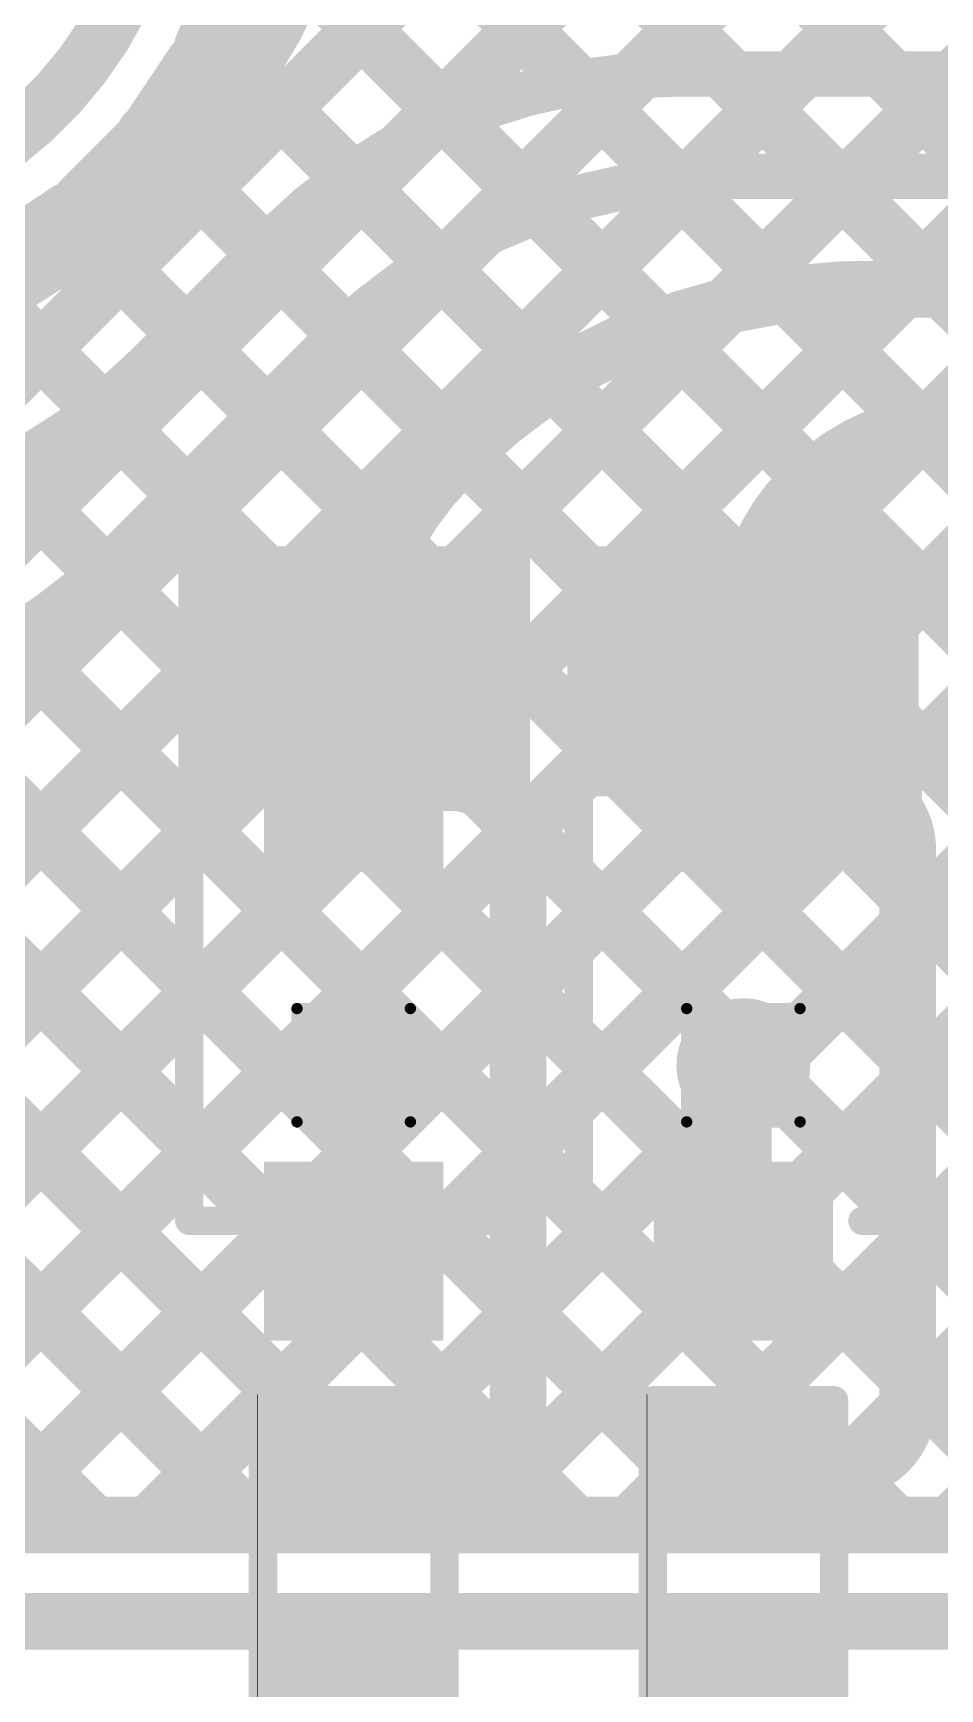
# Model space of a CAD drawing. Header units: inches. Extents: x 3 to 457, y -41 to 239.
# Drawn here: x 106.89 to 110.95, y 154.97 to 162.39 of the extents above; entities that cross this region are included whole.
import ezdxf

# ---------------------------------------------------------------- set-up
doc = ezdxf.new("R2010")
doc.units = ezdxf.units.IN
for name, color, linetype in [('Board Outline', 216, 'Continuous'), ('Bottom Layer', 5, 'Continuous'), ('Drill Drawing', 1, 'Continuous'), ('Fabrication', 76, 'Continuous'), ('Top Layer', 1, 'Continuous'), ('Top Overlay', 2, 'Continuous'), ('Top Paste', 8, 'Continuous'), ('Top Solder', 216, 'Continuous'), ('Via Holes', 16, 'Continuous')]:
    doc.layers.add(name, color=color, linetype=linetype)

# ---------------------------------------------------------------- blocks, each defined once
blk = doc.blocks.new('R___0402_221')
at = {"layer": 'Top Layer'}
for points in [[(-0.6985, -0.3175), (-0.6985, 0.3174999999999999), (-0.2413000000000001, 0.3175), (-0.2412999999999999, -0.3174999999999999)], [(0.2413000000000001, -0.3175), (0.2412999999999999, 0.3174999999999999), (0.6985, 0.3175), (0.6985, -0.3174999999999999)]]:
    blk.add_hatch(color=1, dxfattribs=at).paths.add_polyline_path(points)
at = {"layer": 'Top Paste'}
for points in [[(-0.6985, -0.3175), (-0.6985, 0.3174999999999999), (-0.2413000000000001, 0.3175), (-0.2412999999999999, -0.3174999999999999)], [(0.2413000000000001, -0.3175), (0.2412999999999999, 0.3174999999999999), (0.6985, 0.3175), (0.6985, -0.3174999999999999)]]:
    blk.add_hatch(color=8, dxfattribs=at).paths.add_polyline_path(points)
at = {"layer": 'Top Solder'}
for points in [[(-0.75350116, -0.3725011600000001), (-0.75350116, 0.3725011599999999), (-0.18629884, 0.3725011600000001), (-0.1862988399999999, -0.3725011599999999)], [(0.18629884, -0.3725011600000001), (0.1862988399999999, 0.3725011599999999), (0.75350116, 0.3725011600000001), (0.75350116, -0.3725011599999999)]]:
    blk.add_hatch(color=216, dxfattribs=at).paths.add_polyline_path(points)
at = {"layer": 'Top Overlay'}
for points, const_width in [([(0.7874, 0.4064), (-0.7874, 0.4064)], 0.127), ([(-0.7874, -0.4064), (-0.7874, 0.4064)], 0.127), ([(0.7874, -0.4064), (0.7874, 0.4064)], 0.127), ([(0.7874, -0.4064), (-0.7874, -0.4064)], 0.127), ([(0.8128, -0.4318), (-0.8128, -0.4318)], 0.0032258)]:
    blk.add_lwpolyline(points, dxfattribs=dict(at, const_width=const_width))
for points, const_width in [([(-0.8191499999999999, 0.4064, 1), (-0.7556499999999999, 0.4064, 1)], 0.0635), ([(-0.8191499999999999, 0.4064, 1), (-0.7556499999999999, 0.4064, 1)], 0.0635), ([(0.7556499999999999, 0.4064, 1), (0.8191499999999999, 0.4064, 1)], 0.0635), ([(0.7556499999999999, 0.4064, 1), (0.8191499999999999, 0.4064, 1)], 0.0635), ([(-0.8191499999999999, -0.4064, 1), (-0.7556499999999999, -0.4064, 1)], 0.0635), ([(-0.8191499999999999, -0.4064, 1), (-0.7556499999999999, -0.4064, 1)], 0.0635), ([(0.7556499999999999, -0.4064, 1), (0.8191499999999999, -0.4064, 1)], 0.0635), ([(0.7556499999999999, -0.4064, 1), (0.8191499999999999, -0.4064, 1)], 0.0635), ([(-0.81360518, -0.4318, 1), (-0.8119948199999999, -0.4318, 1)], 0.0016129), ([(0.8119948199999999, -0.4318, 1), (0.81360518, -0.4318, 1)], 0.0016129)]:
    blk.add_lwpolyline(points, format="xyb", close=True, dxfattribs=dict(at, const_width=const_width))
blk = doc.blocks.new('R___0402_222')
at = {"layer": 'Top Layer'}
for points in [[(-0.6985, -0.3175), (-0.6985, 0.3174999999999999), (-0.2413000000000001, 0.3175), (-0.2412999999999999, -0.3174999999999999)], [(0.2413000000000001, -0.3175), (0.2412999999999999, 0.3174999999999999), (0.6985, 0.3175), (0.6985, -0.3174999999999999)]]:
    blk.add_hatch(color=1, dxfattribs=at).paths.add_polyline_path(points)
at = {"layer": 'Top Paste'}
for points in [[(-0.6985, -0.3175), (-0.6985, 0.3174999999999999), (-0.2413000000000001, 0.3175), (-0.2412999999999999, -0.3174999999999999)], [(0.2413000000000001, -0.3175), (0.2412999999999999, 0.3174999999999999), (0.6985, 0.3175), (0.6985, -0.3174999999999999)]]:
    blk.add_hatch(color=8, dxfattribs=at).paths.add_polyline_path(points)
at = {"layer": 'Top Solder'}
for points in [[(-0.75350116, -0.3725011600000001), (-0.75350116, 0.3725011599999999), (-0.18629884, 0.3725011600000001), (-0.1862988399999999, -0.3725011599999999)], [(0.18629884, -0.3725011600000001), (0.1862988399999999, 0.3725011599999999), (0.75350116, 0.3725011600000001), (0.75350116, -0.3725011599999999)]]:
    blk.add_hatch(color=216, dxfattribs=at).paths.add_polyline_path(points)
at = {"layer": 'Top Overlay'}
for points, const_width in [([(0.7874, 0.4064), (-0.7874, 0.4064)], 0.127), ([(-0.7874, -0.4064), (-0.7874, 0.4064)], 0.127), ([(0.7874, -0.4064), (0.7874, 0.4064)], 0.127), ([(0.7874, -0.4064), (-0.7874, -0.4064)], 0.127), ([(0.8128, -0.4318), (-0.8128, -0.4318)], 0.0032258)]:
    blk.add_lwpolyline(points, dxfattribs=dict(at, const_width=const_width))
for points, const_width in [([(-0.8191499999999999, 0.4064, 1), (-0.7556499999999999, 0.4064, 1)], 0.0635), ([(-0.8191499999999999, 0.4064, 1), (-0.7556499999999999, 0.4064, 1)], 0.0635), ([(0.7556499999999999, 0.4064, 1), (0.8191499999999999, 0.4064, 1)], 0.0635), ([(0.7556499999999999, 0.4064, 1), (0.8191499999999999, 0.4064, 1)], 0.0635), ([(-0.8191499999999999, -0.4064, 1), (-0.7556499999999999, -0.4064, 1)], 0.0635), ([(-0.8191499999999999, -0.4064, 1), (-0.7556499999999999, -0.4064, 1)], 0.0635), ([(0.7556499999999999, -0.4064, 1), (0.8191499999999999, -0.4064, 1)], 0.0635), ([(0.7556499999999999, -0.4064, 1), (0.8191499999999999, -0.4064, 1)], 0.0635), ([(-0.81360518, -0.4318, 1), (-0.8119948199999999, -0.4318, 1)], 0.0016129), ([(0.8119948199999999, -0.4318, 1), (0.81360518, -0.4318, 1)], 0.0016129)]:
    blk.add_lwpolyline(points, format="xyb", close=True, dxfattribs=dict(at, const_width=const_width))
blk = doc.blocks.new('SOD323F_256')
at = {"layer": 'Top Layer'}
for points in [[(-1.34999984, 0.2999994), (-0.75000104, 0.2999994), (-0.75000104, -0.2999994), (-1.34999984, -0.2999994)], [(0.75000104, 0.2999994), (1.34999984, 0.2999994), (1.34999984, -0.2999994), (0.75000104, -0.2999994)]]:
    blk.add_hatch(color=1, dxfattribs=at).paths.add_polyline_path(points)
at = {"layer": 'Top Overlay'}
for points in [[(0.9884409999999999, 0.38309804), (2.1082, 0.38309804), (2.1082, 0.7894980399999999), (0.9884409999999999, 0.7894980399999999)], [(1.42241016, -0.4064), (2.10821016, -0.4064), (2.10821016, 0.4571999999999999), (1.42241016, 0.4571999999999999)], [(0.9884409999999999, -0.78530196), (2.1082, -0.78530196), (2.1082, -0.37890196), (0.9884409999999999, -0.37890196)]]:
    blk.add_hatch(color=2, dxfattribs=at).paths.add_polyline_path(points)
at = {"layer": 'Top Paste'}
for points in [[(-1.34999984, 0.2999994), (-0.75000104, 0.2999994), (-0.75000104, -0.2999994), (-1.34999984, -0.2999994)], [(0.75000104, 0.2999994), (1.34999984, 0.2999994), (1.34999984, -0.2999994), (0.75000104, -0.2999994)]]:
    blk.add_hatch(color=8, dxfattribs=at).paths.add_polyline_path(points)
at = {"layer": 'Top Solder'}
for points in [[(-1.45159984, 0.4015993999999999), (-0.64840104, 0.4015993999999999), (-0.64840104, -0.4015993999999999), (-1.45159984, -0.4015993999999999)], [(0.64840104, 0.4015993999999999), (1.45159984, 0.4015993999999999), (1.45159984, -0.4015993999999999), (0.64840104, -0.4015993999999999)]]:
    blk.add_hatch(color=216, dxfattribs=at).paths.add_polyline_path(points)
at = {"layer": 'Top Overlay', "const_width": 0.127}
for points in [[(-0.9143999999999999, 0.7366), (-0.9143999999999999, 0.5334)], [(-0.9143999999999999, 0.7366), (0.9884409999999999, 0.7366)], [(-0.9143999999999999, -0.5334), (-0.9143999999999999, -0.7366)], [(-0.9143999999999999, -0.7366), (0.9884409999999999, -0.7366)]]:
    blk.add_lwpolyline(points, dxfattribs=at)
at = {"layer": 'Top Overlay', "const_width": 0.0635}
for points in [[(-0.9461499999999999, 0.7366, 1), (-0.88265, 0.7366, 1)], [(-0.9461499999999999, 0.7366, 1), (-0.88265, 0.7366, 1)], [(0.9566909999999998, 0.7366, 1), (1.020191, 0.7366, 1)], [(-0.9461499999999999, 0.5334, 1), (-0.88265, 0.5334, 1)], [(-0.9461499999999999, -0.5334, 1), (-0.88265, -0.5334, 1)], [(-0.9461499999999999, -0.7366, 1), (-0.88265, -0.7366, 1)], [(-0.9461499999999999, -0.7366, 1), (-0.88265, -0.7366, 1)], [(0.9566909999999998, -0.7366, 1), (1.020191, -0.7366, 1)]]:
    blk.add_lwpolyline(points, format="xyb", close=True, dxfattribs=at)
blk = doc.blocks.new('SOD323F_257')
at = {"layer": 'Top Layer'}
for points in [[(-1.34999984, 0.2999994), (-0.75000104, 0.2999994), (-0.75000104, -0.2999994), (-1.34999984, -0.2999994)], [(0.75000104, 0.2999994), (1.34999984, 0.2999994), (1.34999984, -0.2999994), (0.75000104, -0.2999994)]]:
    blk.add_hatch(color=1, dxfattribs=at).paths.add_polyline_path(points)
at = {"layer": 'Top Overlay'}
for points in [[(0.98843846, 0.3789299), (2.10819746, 0.3789299), (2.10819746, 0.7853299), (0.98843846, 0.7853299)], [(1.42237206, -0.40640254), (2.10817206, -0.40640254), (2.10817206, 0.4571974599999999), (1.42237206, 0.4571974599999999)], [(0.98843846, -0.7894701), (2.10819746, -0.7894701), (2.10819746, -0.3830701), (0.98843846, -0.3830701)]]:
    blk.add_hatch(color=2, dxfattribs=at).paths.add_polyline_path(points)
at = {"layer": 'Top Paste'}
for points in [[(-1.34999984, 0.2999994), (-0.75000104, 0.2999994), (-0.75000104, -0.2999994), (-1.34999984, -0.2999994)], [(0.75000104, 0.2999994), (1.34999984, 0.2999994), (1.34999984, -0.2999994), (0.75000104, -0.2999994)]]:
    blk.add_hatch(color=8, dxfattribs=at).paths.add_polyline_path(points)
at = {"layer": 'Top Solder'}
for points in [[(-1.45159984, 0.4015993999999999), (-0.64840104, 0.4015993999999999), (-0.64840104, -0.4015993999999999), (-1.45159984, -0.4015993999999999)], [(0.64840104, 0.4015993999999999), (1.45159984, 0.4015993999999999), (1.45159984, -0.4015993999999999), (0.64840104, -0.4015993999999999)]]:
    blk.add_hatch(color=216, dxfattribs=at).paths.add_polyline_path(points)
at = {"layer": 'Top Overlay', "const_width": 0.127}
for points in [[(-0.9143999999999999, 0.7366), (-0.9143999999999999, 0.5334)], [(-0.9143999999999999, 0.7366), (0.9884409999999999, 0.7366)], [(-0.9143999999999999, -0.5334), (-0.9143999999999999, -0.7366)], [(-0.9143999999999999, -0.7366), (0.9884409999999999, -0.7366)]]:
    blk.add_lwpolyline(points, dxfattribs=at)
at = {"layer": 'Top Overlay', "const_width": 0.0635}
for points in [[(-0.9461499999999999, 0.7366, 1), (-0.88265, 0.7366, 1)], [(-0.9461499999999999, 0.7366, 1), (-0.88265, 0.7366, 1)], [(0.9566909999999998, 0.7366, 1), (1.020191, 0.7366, 1)], [(-0.9461499999999999, 0.5334, 1), (-0.88265, 0.5334, 1)], [(-0.9461499999999999, -0.5334, 1), (-0.88265, -0.5334, 1)], [(-0.9461499999999999, -0.7366, 1), (-0.88265, -0.7366, 1)], [(-0.9461499999999999, -0.7366, 1), (-0.88265, -0.7366, 1)], [(0.9566909999999998, -0.7366, 1), (1.020191, -0.7366, 1)]]:
    blk.add_lwpolyline(points, format="xyb", close=True, dxfattribs=at)

msp = doc.modelspace()

# ---------------------------------------------------------------- hatches: boundary and pattern name
at = {"layer": 'Bottom Layer'}
h = msp.add_hatch(color=5, dxfattribs=at)
edge = h.paths.add_edge_path()
edge.add_arc((108.32697664, 157.76249372), 0.2999994, 0, 360)
h = msp.add_hatch(color=5, dxfattribs=at)
edge = h.paths.add_edge_path()
edge.add_arc((110.07297264, 157.76249372), 0.2999994, 0, 360)
at = {"layer": 'Top Layer'}
h = msp.add_hatch(color=1, dxfattribs=at)
edge = h.paths.add_edge_path()
edge.add_arc((108.32697664, 157.76249372), 0.2999994, 0, 360)
h = msp.add_hatch(color=1, dxfattribs=at)
edge = h.paths.add_edge_path()
edge.add_arc((110.07297264, 157.76249372), 0.2999994, 0, 360)
at = {"layer": 'Via Holes'}
h = msp.add_hatch(color=7, dxfattribs=at)
edge = h.paths.add_edge_path()
edge.add_arc((108.32697664, 157.76249372), 0.1499997, 0, 360)
h = msp.add_hatch(color=7, dxfattribs=at)
edge = h.paths.add_edge_path()
edge.add_arc((110.07297264, 157.76249372), 0.1499997, 0, 360)

# ---------------------------------------------------------------- linework, layer by layer
at = {"layer": 'Board Outline', "const_width": 0.127}
msp.add_lwpolyline([(107.48068928, 163.34147418, -0.4142135623828077), (105.6642159, 161.5250008)], format="xyb", dxfattribs=at)
at = {"layer": 'Bottom Layer', "const_width": 0.254}
for points in [[(98.89800642, 152.94105048), (114.09700066, 168.14004472)], [(98.89800642, 152.22262926), (114.81541934, 168.14004218)], [(98.89800642, 151.50420804), (115.53384056, 168.14004218)], [(98.89800642, 150.0673656), (116.970683, 168.14004218)], [(98.89800642, 150.78578682), (116.25226178, 168.14004218)], [(104.86815958, 155.31909754), (117.68910168, 168.14003964)], [(105.96555134, 155.69806808), (118.4075229, 168.14003964)], [(106.68790448, 155.702), (119.12594412, 168.14003964)], [(107.4063257, 155.702), (119.8443628, 168.1400371)], [(107.70829868, 162.46976396), (113.37857944, 168.14004472)], [(108.12474692, 155.702), (120.56278402, 168.1400371)], [(108.84316814, 155.702), (121.10426376, 167.96309562)], [(109.56158936, 155.702), (121.10426376, 167.2446744)], [(110.28001058, 155.702), (121.10426376, 166.52625318)], [(110.9984318, 155.702), (121.10426376, 165.80783196)], [(107.89503694, 165.0280037), (117.22104064, 155.702)], [(107.8950344, 164.30958502), (116.50261942, 155.702)], [(107.8950344, 163.5911638), (115.7841982, 155.702)], [(107.84628164, 162.92149534), (115.06577698, 155.702)], [(107.64901, 162.32662988), (107.78527846, 162.65561068)], [(107.67061016, 162.37877862), (114.34738878, 155.702)], [(107.41288652, 161.95891154), (107.6107195, 162.25498918)], [(107.1095648, 161.64433), (107.361355, 161.8961202)], [(107.39247254, 161.93849756), (113.62896756, 155.702)], [(106.75069582, 161.3949655), (107.04677346, 161.59279848)], [(107.03057334, 161.581973), (112.91054634, 155.702)], [(106.57892578, 161.31519934), (112.19212512, 155.702)], [(106.02756544, 161.14813846), (111.4737039, 155.702)], [(101.75453106, 161.11064552), (107.16317658, 155.702)], [(102.47294974, 161.11064806), (107.8815978, 155.702)], [(103.19137096, 161.11064806), (108.60001902, 155.702)], [(103.90979218, 161.11064806), (109.31844024, 155.702)], [(104.62821086, 161.1106506), (110.03686146, 155.702)], [(105.34663208, 161.1106506), (110.75528268, 155.702)], [(106.0958, 155.702), (120.9802, 155.702)], [(106.0958, 155.2702), (120.9802, 155.2702)]]:
    msp.add_lwpolyline(points, dxfattribs=at)
at = {"layer": 'Bottom Layer', "const_width": 0.127}
for points in [[(107.64479868, 162.46976396, 1), (107.77179868, 162.46976396, 1)], [(107.58551, 162.32662988, 1), (107.71251, 162.32662988, 1)], [(107.60711016, 162.37877862, 1), (107.73411016, 162.37877862, 1)], [(107.5472195, 162.25498918, 1), (107.6742195, 162.25498918, 1)], [(107.34938652, 161.95891154, 1), (107.47638652, 161.95891154, 1)], [(107.297855, 161.8961202, 1), (107.424855, 161.8961202, 1)], [(107.32897254, 161.93849756, 1), (107.45597254, 161.93849756, 1)], [(106.96707334, 161.581973, 1), (107.09407334, 161.581973, 1)], [(106.98327346, 161.59279848, 1), (107.11027346, 161.59279848, 1)], [(107.0460648, 161.64433, 1), (107.1730648, 161.64433, 1)], [(107.09967658, 155.702, 1), (107.22667658, 155.702, 1)], [(107.3428257, 155.702, 1), (107.4698257, 155.702, 1)], [(107.8180978, 155.702, 1), (107.9450978, 155.702, 1)], [(108.06124692, 155.702, 1), (108.18824692, 155.702, 1)], [(108.53651902, 155.702, 1), (108.66351902, 155.702, 1)], [(108.77966814, 155.702, 1), (108.90666814, 155.702, 1)], [(109.25494024, 155.702, 1), (109.38194024, 155.702, 1)], [(109.49808936, 155.702, 1), (109.62508936, 155.702, 1)], [(109.97336146, 155.702, 1), (110.10036146, 155.702, 1)], [(110.21651058, 155.702, 1), (110.34351058, 155.702, 1)], [(110.69178268, 155.702, 1), (110.81878268, 155.702, 1)], [(110.9349318, 155.702, 1), (111.0619318, 155.702, 1)]]:
    msp.add_lwpolyline(points, format="xyb", close=True, dxfattribs=at)
at = {"layer": 'Drill Drawing', "const_width": 0.0508}
for points in [[(108.07297664, 158.01649372), (108.58097664, 158.01649372)], [(108.07297664, 157.50849372), (108.07297664, 158.01649372)], [(108.58097664, 157.50849372), (108.58097664, 158.01649372)], [(109.81897264, 158.01649372), (110.32697264, 158.01649372)], [(109.81897264, 157.50849372), (109.81897264, 158.01649372)], [(110.32697264, 157.50849372), (110.32697264, 158.01649372)], [(108.07297664, 157.50849372), (108.58097664, 157.50849372)], [(109.81897264, 157.50849372), (110.32697264, 157.50849372)]]:
    msp.add_lwpolyline(points, dxfattribs=at)
at = {"layer": 'Drill Drawing', "const_width": 0.0254}
for points in [[(108.06027664, 158.01649372, 1), (108.08567664, 158.01649372, 1)], [(108.06027664, 158.01649372, 1), (108.08567664, 158.01649372, 1)], [(108.56827664, 158.01649372, 1), (108.59367664, 158.01649372, 1)], [(108.56827664, 158.01649372, 1), (108.59367664, 158.01649372, 1)], [(109.80627264, 158.01649372, 1), (109.83167264, 158.01649372, 1)], [(109.80627264, 158.01649372, 1), (109.83167264, 158.01649372, 1)], [(110.31427264, 158.01649372, 1), (110.33967264, 158.01649372, 1)], [(110.31427264, 158.01649372, 1), (110.33967264, 158.01649372, 1)], [(108.06027664, 157.50849372, 1), (108.08567664, 157.50849372, 1)], [(108.06027664, 157.50849372, 1), (108.08567664, 157.50849372, 1)], [(108.56827664, 157.50849372, 1), (108.59367664, 157.50849372, 1)], [(108.56827664, 157.50849372, 1), (108.59367664, 157.50849372, 1)], [(109.80627264, 157.50849372, 1), (109.83167264, 157.50849372, 1)], [(109.80627264, 157.50849372, 1), (109.83167264, 157.50849372, 1)], [(110.31427264, 157.50849372, 1), (110.33967264, 157.50849372, 1)], [(110.31427264, 157.50849372, 1), (110.33967264, 157.50849372, 1)]]:
    msp.add_lwpolyline(points, format="xyb", close=True, dxfattribs=at)
at = {"layer": 'Fabrication', "const_width": 0.254}
msp.add_lwpolyline([(107.48068928, 163.34147418, -0.4142135623828077), (105.6642159, 161.5250008)], format="xyb", dxfattribs=at)
at = {"layer": 'Top Layer'}
for points, const_width in [([(108.16388832, 163.21881758, -0.198912367379658), (107.67088448, 162.02860152)], 0.2794), ([(107.96606042, 161.46066514, -0.198912367379658), (109.7621122, 162.20461336)], 0.2032), ([(107.29432694, 161.65204398, -0.198912367379658), (105.49827516, 160.90809576)], 0.2794), ([(108.2342641, 161.0031197, -0.198912367379658), (110.03031588, 161.74706792)], 0.2032), ([(108.81039706, 160.49591218, -0.1876194711705336), (110.4958801, 161.23745248)], 0.254), ([(110.4958801, 161.23745248, -0.0108866097494127), (110.60644884, 161.2398604)], 0.254), ([(107.39834502, 160.89294974, -0.198912367379658), (105.60229324, 160.14900152)], 0.2032), ([(110.3338408, 160.35018984, -0.198912367379658), (111.09701682, 160.66630808)], 0.254), ([(108.3269868, 159.38700152, -0.198912367379658), (108.76928208, 160.4547972)], 0.254), ([(110.0729828, 159.72042224, -0.198912367379658), (110.3338408, 160.35018984)], 0.254), ([(107.2884062, 160.0572618, -0.198912367379658), (105.49235442, 159.31331358)], 0.2032), ([(108.7635874, 159.0294, -0.4142135623730951), (109.0635868, 158.7294006)], 0.254), ([(110.5095834, 159.0294, -0.4142135623730951), (110.8095828, 158.7294006)], 0.254), ([(109.0635868, 156.2432994, -0.4142135623730951), (108.7635874, 155.9433)], 0.254), ([(110.8095828, 156.2432994, -0.4142135623730951), (110.5095834, 155.9433)], 0.254)]:
    msp.add_lwpolyline(points, format="xyb", dxfattribs=dict(at, const_width=const_width))
for points, const_width in [([(109.7621122, 162.20461336), (113.118392, 162.20461336)], 0.2032), ([(107.29432694, 161.65204398), (107.67088448, 162.02860152)], 0.2794), ([(110.03031588, 161.74706792), (113.03620014, 161.74706792)], 0.2032), ([(107.39834502, 160.89294974), (107.96606042, 161.46066514)], 0.2032), ([(110.60644884, 161.2398604), (113.22849084, 161.2398604)], 0.254), ([(107.2884062, 160.0572618), (108.2342641, 161.0031197)], 0.2032), ([(108.76928208, 160.4547972), (108.81039706, 160.49591218)], 0.254), ([(110.0729828, 159.0294), (110.0729828, 159.72042224)], 0.254), ([(108.3269868, 159.0294), (108.3269868, 159.38700152)], 0.254), ([(108.3269868, 159.0294), (108.7635874, 159.0294)], 0.254), ([(110.0729828, 159.0294), (110.5095834, 159.0294)], 0.254), ([(109.0635868, 156.2432994), (109.0635868, 158.7294006)], 0.254), ([(110.8095828, 156.2432994), (110.8095828, 158.7294006)], 0.254), ([(108.32697664, 157.76249372), (108.32698172, 157.76248864)], 0.254), ([(108.32698172, 156.9294042), (108.32698172, 157.76248864)], 0.254), ([(110.07297264, 157.76249372), (110.07297772, 157.76248864)], 0.254), ([(110.07297772, 156.9294042), (110.07297772, 157.76248864)], 0.254), ([(108.32698172, 156.9294042), (108.3269868, 156.92939912)], 0.254), ([(110.07297772, 156.9294042), (110.0729828, 156.92939912)], 0.254), ([(108.3269868, 155.9433), (108.7635874, 155.9433)], 0.254), ([(110.0729828, 155.9433), (110.5095834, 155.9433)], 0.254), ([(108.3269868, 154.42352402), (108.3269868, 155.0035)], 0.254), ([(110.0729828, 154.42352402), (110.0729828, 155.0035)], 0.254)]:
    msp.add_lwpolyline(points, dxfattribs=dict(at, const_width=const_width))
for points, const_width in [([(109.7113122, 162.20461336, 1), (109.8129122, 162.20461336, 1)], 0.1016), ([(109.7113122, 162.20461336, 1), (109.8129122, 162.20461336, 1)], 0.1016), ([(107.60103448, 162.02860152, 1), (107.74073448, 162.02860152, 1)], 0.1397), ([(107.60103448, 162.02860152, 1), (107.74073448, 162.02860152, 1)], 0.1397), ([(107.22447694, 161.65204398, 1), (107.36417694, 161.65204398, 1)], 0.1397), ([(107.22447694, 161.65204398, 1), (107.36417694, 161.65204398, 1)], 0.1397), ([(109.97951588, 161.74706792, 1), (110.08111588, 161.74706792, 1)], 0.1016), ([(109.97951588, 161.74706792, 1), (110.08111588, 161.74706792, 1)], 0.1016), ([(107.91526042, 161.46066514, 1), (108.01686042, 161.46066514, 1)], 0.1016), ([(107.91526042, 161.46066514, 1), (108.01686042, 161.46066514, 1)], 0.1016), ([(110.4323801, 161.23745248, 1), (110.5593801, 161.23745248, 1)], 0.127), ([(110.4323801, 161.23745248, 1), (110.5593801, 161.23745248, 1)], 0.127), ([(110.54294884, 161.2398604, 1), (110.66994884, 161.2398604, 1)], 0.127), ([(110.54294884, 161.2398604, 1), (110.66994884, 161.2398604, 1)], 0.127), ([(108.1834641, 161.0031197, 1), (108.2850641, 161.0031197, 1)], 0.1016), ([(108.1834641, 161.0031197, 1), (108.2850641, 161.0031197, 1)], 0.1016), ([(107.34754502, 160.89294974, 1), (107.44914502, 160.89294974, 1)], 0.1016), ([(107.34754502, 160.89294974, 1), (107.44914502, 160.89294974, 1)], 0.1016), ([(108.74689706, 160.49591218, 1), (108.87389706, 160.49591218, 1)], 0.127), ([(108.74689706, 160.49591218, 1), (108.87389706, 160.49591218, 1)], 0.127), ([(108.70578208, 160.4547972, 1), (108.83278208, 160.4547972, 1)], 0.127), ([(108.70578208, 160.4547972, 1), (108.83278208, 160.4547972, 1)], 0.127), ([(110.2703408, 160.35018984, 1), (110.3973408, 160.35018984, 1)], 0.127), ([(110.2703408, 160.35018984, 1), (110.3973408, 160.35018984, 1)], 0.127), ([(107.2376062, 160.0572618, 1), (107.3392062, 160.0572618, 1)], 0.1016), ([(107.2376062, 160.0572618, 1), (107.3392062, 160.0572618, 1)], 0.1016), ([(110.0094828, 159.72042224, 1), (110.1364828, 159.72042224, 1)], 0.127), ([(110.0094828, 159.72042224, 1), (110.1364828, 159.72042224, 1)], 0.127), ([(108.2634868, 159.38700152, 1), (108.3904868, 159.38700152, 1)], 0.127), ([(108.2634868, 159.38700152, 1), (108.3904868, 159.38700152, 1)], 0.127), ([(108.2634868, 159.0294, 1), (108.3904868, 159.0294, 1)], 0.127), ([(108.2634868, 159.0294, 1), (108.3904868, 159.0294, 1)], 0.127), ([(108.7000874, 159.0294, 1), (108.8270874, 159.0294, 1)], 0.127), ([(108.7000874, 159.0294, 1), (108.8270874, 159.0294, 1)], 0.127), ([(110.0094828, 159.0294, 1), (110.1364828, 159.0294, 1)], 0.127), ([(110.0094828, 159.0294, 1), (110.1364828, 159.0294, 1)], 0.127), ([(110.4460834, 159.0294, 1), (110.5730834, 159.0294, 1)], 0.127), ([(110.4460834, 159.0294, 1), (110.5730834, 159.0294, 1)], 0.127), ([(109.0000868, 158.7294006, 1), (109.1270868, 158.7294006, 1)], 0.127), ([(109.0000868, 158.7294006, 1), (109.1270868, 158.7294006, 1)], 0.127), ([(110.7460828, 158.7294006, 1), (110.8730828, 158.7294006, 1)], 0.127), ([(110.7460828, 158.7294006, 1), (110.8730828, 158.7294006, 1)], 0.127), ([(108.26347664, 157.76249372, 1), (108.39047664, 157.76249372, 1)], 0.127), ([(108.26348172, 157.76248864, 1), (108.39048172, 157.76248864, 1)], 0.127), ([(108.26348172, 157.76248864, 1), (108.39048172, 157.76248864, 1)], 0.127), ([(110.00947264, 157.76249372, 1), (110.13647264, 157.76249372, 1)], 0.127), ([(110.00947772, 157.76248864, 1), (110.13647772, 157.76248864, 1)], 0.127), ([(110.00947772, 157.76248864, 1), (110.13647772, 157.76248864, 1)], 0.127), ([(108.26348172, 156.9294042, 1), (108.39048172, 156.9294042, 1)], 0.127), ([(108.26348172, 156.9294042, 1), (108.39048172, 156.9294042, 1)], 0.127), ([(108.2634868, 156.92939912, 1), (108.3904868, 156.92939912, 1)], 0.127), ([(110.00947772, 156.9294042, 1), (110.13647772, 156.9294042, 1)], 0.127), ([(110.00947772, 156.9294042, 1), (110.13647772, 156.9294042, 1)], 0.127), ([(110.0094828, 156.92939912, 1), (110.1364828, 156.92939912, 1)], 0.127), ([(109.0000868, 156.2432994, 1), (109.1270868, 156.2432994, 1)], 0.127), ([(109.0000868, 156.2432994, 1), (109.1270868, 156.2432994, 1)], 0.127), ([(110.7460828, 156.2432994, 1), (110.8730828, 156.2432994, 1)], 0.127), ([(110.7460828, 156.2432994, 1), (110.8730828, 156.2432994, 1)], 0.127), ([(108.2634868, 155.9433, 1), (108.3904868, 155.9433, 1)], 0.127), ([(108.7000874, 155.9433, 1), (108.8270874, 155.9433, 1)], 0.127), ([(108.7000874, 155.9433, 1), (108.8270874, 155.9433, 1)], 0.127), ([(110.0094828, 155.9433, 1), (110.1364828, 155.9433, 1)], 0.127), ([(110.4460834, 155.9433, 1), (110.5730834, 155.9433, 1)], 0.127), ([(110.4460834, 155.9433, 1), (110.5730834, 155.9433, 1)], 0.127), ([(108.2634868, 155.0035, 1), (108.3904868, 155.0035, 1)], 0.127), ([(110.0094828, 155.0035, 1), (110.1364828, 155.0035, 1)], 0.127)]:
    msp.add_lwpolyline(points, format="xyb", close=True, dxfattribs=dict(at, const_width=const_width))

# ---------------------------------------------------------------- block references
for name, p, rotation in [('SOD323F_257', (108.3269868, 157.97939956), 90), ('SOD323F_256', (110.0729828, 157.97939956), 90), ('R___0402_222', (108.3269868, 155.4734), 270), ('R___0402_221', (110.0729828, 155.4734), 270)]:
    msp.add_blockref(name, p, dxfattribs=dict(rotation=rotation))

doc.saveas('drawing.dxf')
